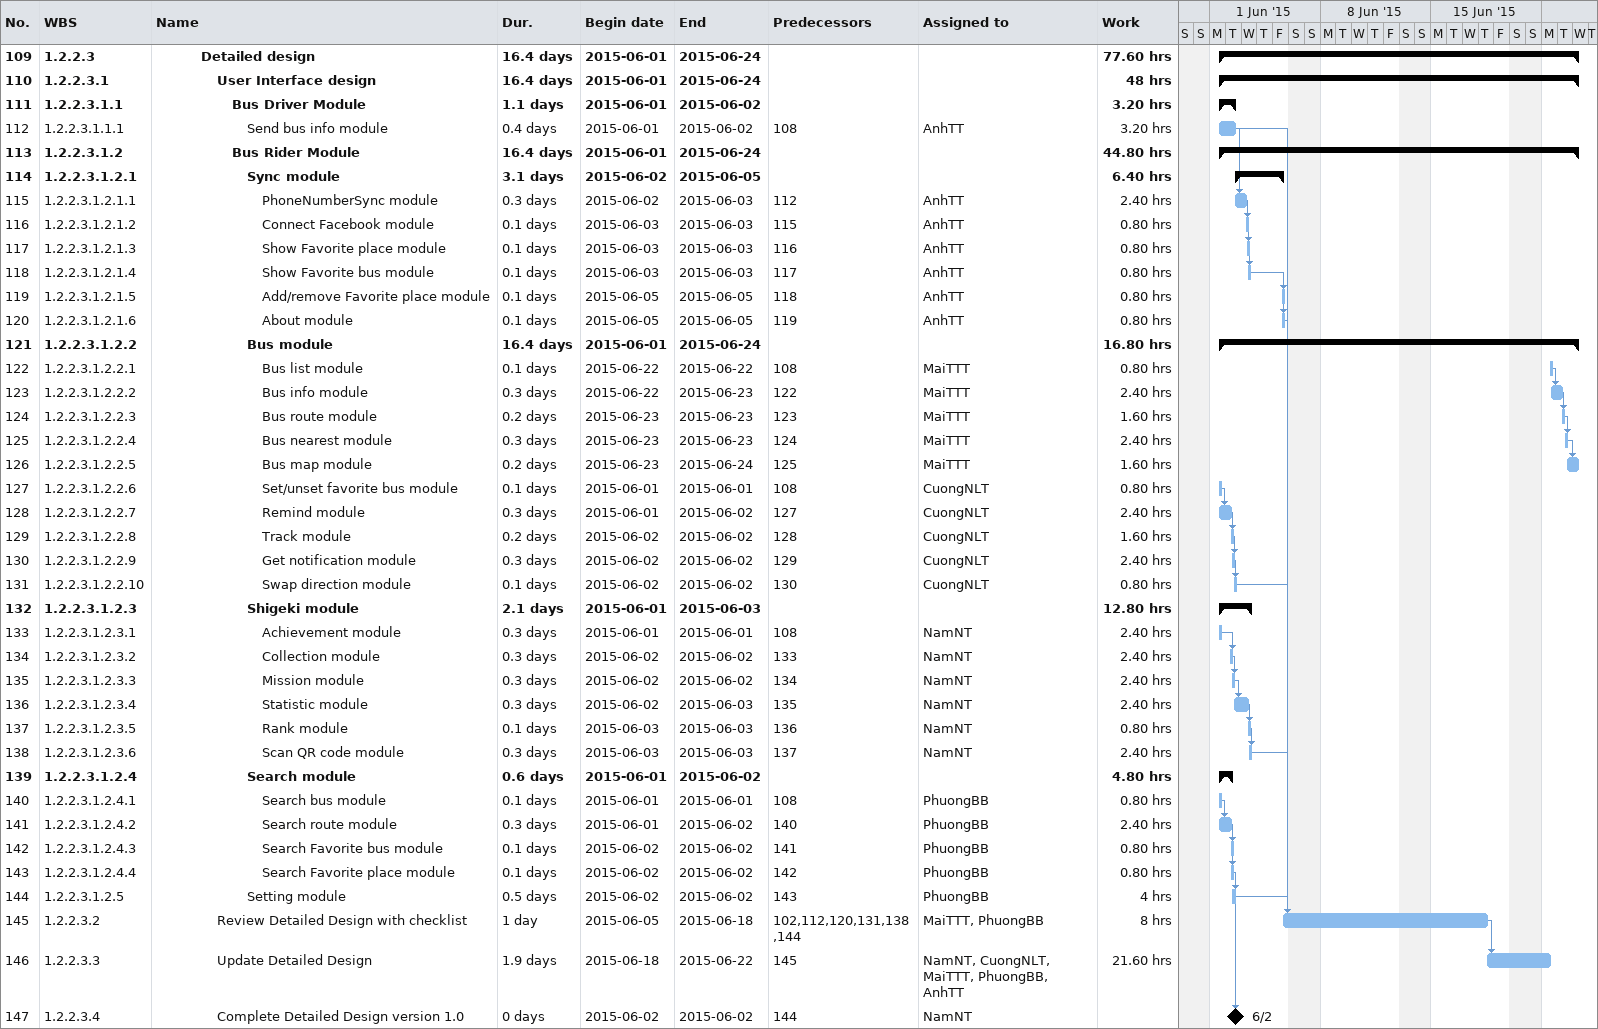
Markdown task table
| ID | WBS | Task | Duration | Start | Finish | Predecessors | Resources | Work (h) |
|---|---|---|---|---|---|---|---|---|
| 109 | 1.2.2.3 | **Detailed design** | 16.4d | 2015-06-01 | 2015-06-24 |  |  | 77.60 |
| 110 | 1.2.2.3.1 | **User Interface design** | 16.4d | 2015-06-01 | 2015-06-24 |  |  | 48 |
| 111 | 1.2.2.3.1.1 | **Bus Driver Module** | 1.1d | 2015-06-01 | 2015-06-02 |  |  | 3.20 |
| 112 | 1.2.2.3.1.1.1 | Send bus info module | 0.4d | 2015-06-01 | 2015-06-02 | 108 | AnhTT | 3.20 |
| 113 | 1.2.2.3.1.2 | **Bus Rider Module** | 16.4d | 2015-06-01 | 2015-06-24 |  |  | 44.80 |
| 114 | 1.2.2.3.1.2.1 | **Sync module** | 3.1d | 2015-06-02 | 2015-06-05 |  |  | 6.40 |
| 115 | 1.2.2.3.1.2.1.1 | PhoneNumberSync module | 0.3d | 2015-06-02 | 2015-06-03 | 112 | AnhTT | 2.40 |
| 116 | 1.2.2.3.1.2.1.2 | Connect Facebook module | 0.1d | 2015-06-03 | 2015-06-03 | 115 | AnhTT | 0.80 |
| 117 | 1.2.2.3.1.2.1.3 | Show Favorite place module | 0.1d | 2015-06-03 | 2015-06-03 | 116 | AnhTT | 0.80 |
| 118 | 1.2.2.3.1.2.1.4 | Show Favorite bus module | 0.1d | 2015-06-03 | 2015-06-03 | 117 | AnhTT | 0.80 |
| 119 | 1.2.2.3.1.2.1.5 | Add/remove Favorite place module | 0.1d | 2015-06-05 | 2015-06-05 | 118 | AnhTT | 0.80 |
| 120 | 1.2.2.3.1.2.1.6 | About module | 0.1d | 2015-06-05 | 2015-06-05 | 119 | AnhTT | 0.80 |
| 121 | 1.2.2.3.1.2.2 | **Bus module** | 16.4d | 2015-06-01 | 2015-06-24 |  |  | 16.80 |
| 122 | 1.2.2.3.1.2.2.1 | Bus list module | 0.1d | 2015-06-22 | 2015-06-22 | 108 | MaiTTT | 0.80 |
| 123 | 1.2.2.3.1.2.2.2 | Bus info module | 0.3d | 2015-06-22 | 2015-06-23 | 122 | MaiTTT | 2.40 |
| 124 | 1.2.2.3.1.2.2.3 | Bus route module | 0.2d | 2015-06-23 | 2015-06-23 | 123 | MaiTTT | 1.60 |
| 125 | 1.2.2.3.1.2.2.4 | Bus nearest module | 0.3d | 2015-06-23 | 2015-06-23 | 124 | MaiTTT | 2.40 |
| 126 | 1.2.2.3.1.2.2.5 | Bus map module | 0.2d | 2015-06-23 | 2015-06-24 | 125 | MaiTTT | 1.60 |
| 127 | 1.2.2.3.1.2.2.6 | Set/unset favorite bus module | 0.1d | 2015-06-01 | 2015-06-01 | 108 | CuongNLT | 0.80 |
| 128 | 1.2.2.3.1.2.2.7 | Remind module | 0.3d | 2015-06-01 | 2015-06-02 | 127 | CuongNLT | 2.40 |
| 129 | 1.2.2.3.1.2.2.8 | Track module | 0.2d | 2015-06-02 | 2015-06-02 | 128 | CuongNLT | 1.60 |
| 130 | 1.2.2.3.1.2.2.9 | Get notification module | 0.3d | 2015-06-02 | 2015-06-02 | 129 | CuongNLT | 2.40 |
| 131 | 1.2.2.3.1.2.2.10 | Swap direction module | 0.1d | 2015-06-02 | 2015-06-02 | 130 | CuongNLT | 0.80 |
| 132 | 1.2.2.3.1.2.3 | **Shigeki module** | 2.1d | 2015-06-01 | 2015-06-03 |  |  | 12.80 |
| 133 | 1.2.2.3.1.2.3.1 | Achievement module | 0.3d | 2015-06-01 | 2015-06-01 | 108 | NamNT | 2.40 |
| 134 | 1.2.2.3.1.2.3.2 | Collection module | 0.3d | 2015-06-02 | 2015-06-02 | 133 | NamNT | 2.40 |
| 135 | 1.2.2.3.1.2.3.3 | Mission module | 0.3d | 2015-06-02 | 2015-06-02 | 134 | NamNT | 2.40 |
| 136 | 1.2.2.3.1.2.3.4 | Statistic module | 0.3d | 2015-06-02 | 2015-06-03 | 135 | NamNT | 2.40 |
| 137 | 1.2.2.3.1.2.3.5 | Rank module | 0.1d | 2015-06-03 | 2015-06-03 | 136 | NamNT | 0.80 |
| 138 | 1.2.2.3.1.2.3.6 | Scan QR code module | 0.3d | 2015-06-03 | 2015-06-03 | 137 | NamNT | 2.40 |
| 139 | 1.2.2.3.1.2.4 | **Search module** | 0.6d | 2015-06-01 | 2015-06-02 |  |  | 4.80 |
| 140 | 1.2.2.3.1.2.4.1 | Search bus module | 0.1d | 2015-06-01 | 2015-06-01 | 108 | PhuongBB | 0.80 |
| 141 | 1.2.2.3.1.2.4.2 | Search route module | 0.3d | 2015-06-01 | 2015-06-02 | 140 | PhuongBB | 2.40 |
| 142 | 1.2.2.3.1.2.4.3 | Search Favorite bus module | 0.1d | 2015-06-02 | 2015-06-02 | 141 | PhuongBB | 0.80 |
| 143 | 1.2.2.3.1.2.4.4 | Search Favorite place module | 0.1d | 2015-06-02 | 2015-06-02 | 142 | PhuongBB | 0.80 |
| 144 | 1.2.2.3.1.2.5 | Setting module | 0.5d | 2015-06-02 | 2015-06-02 | 143 | PhuongBB | 4 |
| 145 | 1.2.2.3.2 | Review Detailed Design with checklist | 1d | 2015-06-05 | 2015-06-18 | 102, 112, 120, 131, 138, 144 | MaiTTT, PhuongBB | 8 |
| 146 | 1.2.2.3.3 | Update Detailed Design | 1.9d | 2015-06-18 | 2015-06-22 | 145 | NamNT, CuongNLT, MaiTTT, PhuongBB, AnhTT | 21.60 |
| 147 | 1.2.2.3.4 | Complete Detailed Design version 1.0 | 0d | 2015-06-02 | 2015-06-02 | 144 | NamNT |  |
